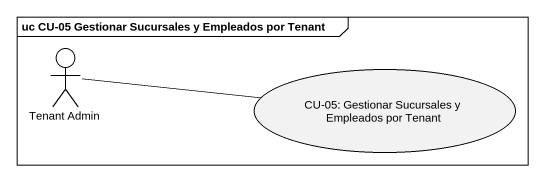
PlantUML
@startuml
mainframe uc CU-05 Gestionar Sucursales y Empleados por Tenant
actor "Tenant Admin" as Tenant_Admin
usecase "CU-05: Gestionar Sucursales y Empleados por Tenant" as CU_05_Gestionar_Sucursales
Tenant_Admin -right- CU_05_Gestionar_Sucursales
Tenant_Admin -right- CU_05_Gestionar_Sucursales
@enduml
